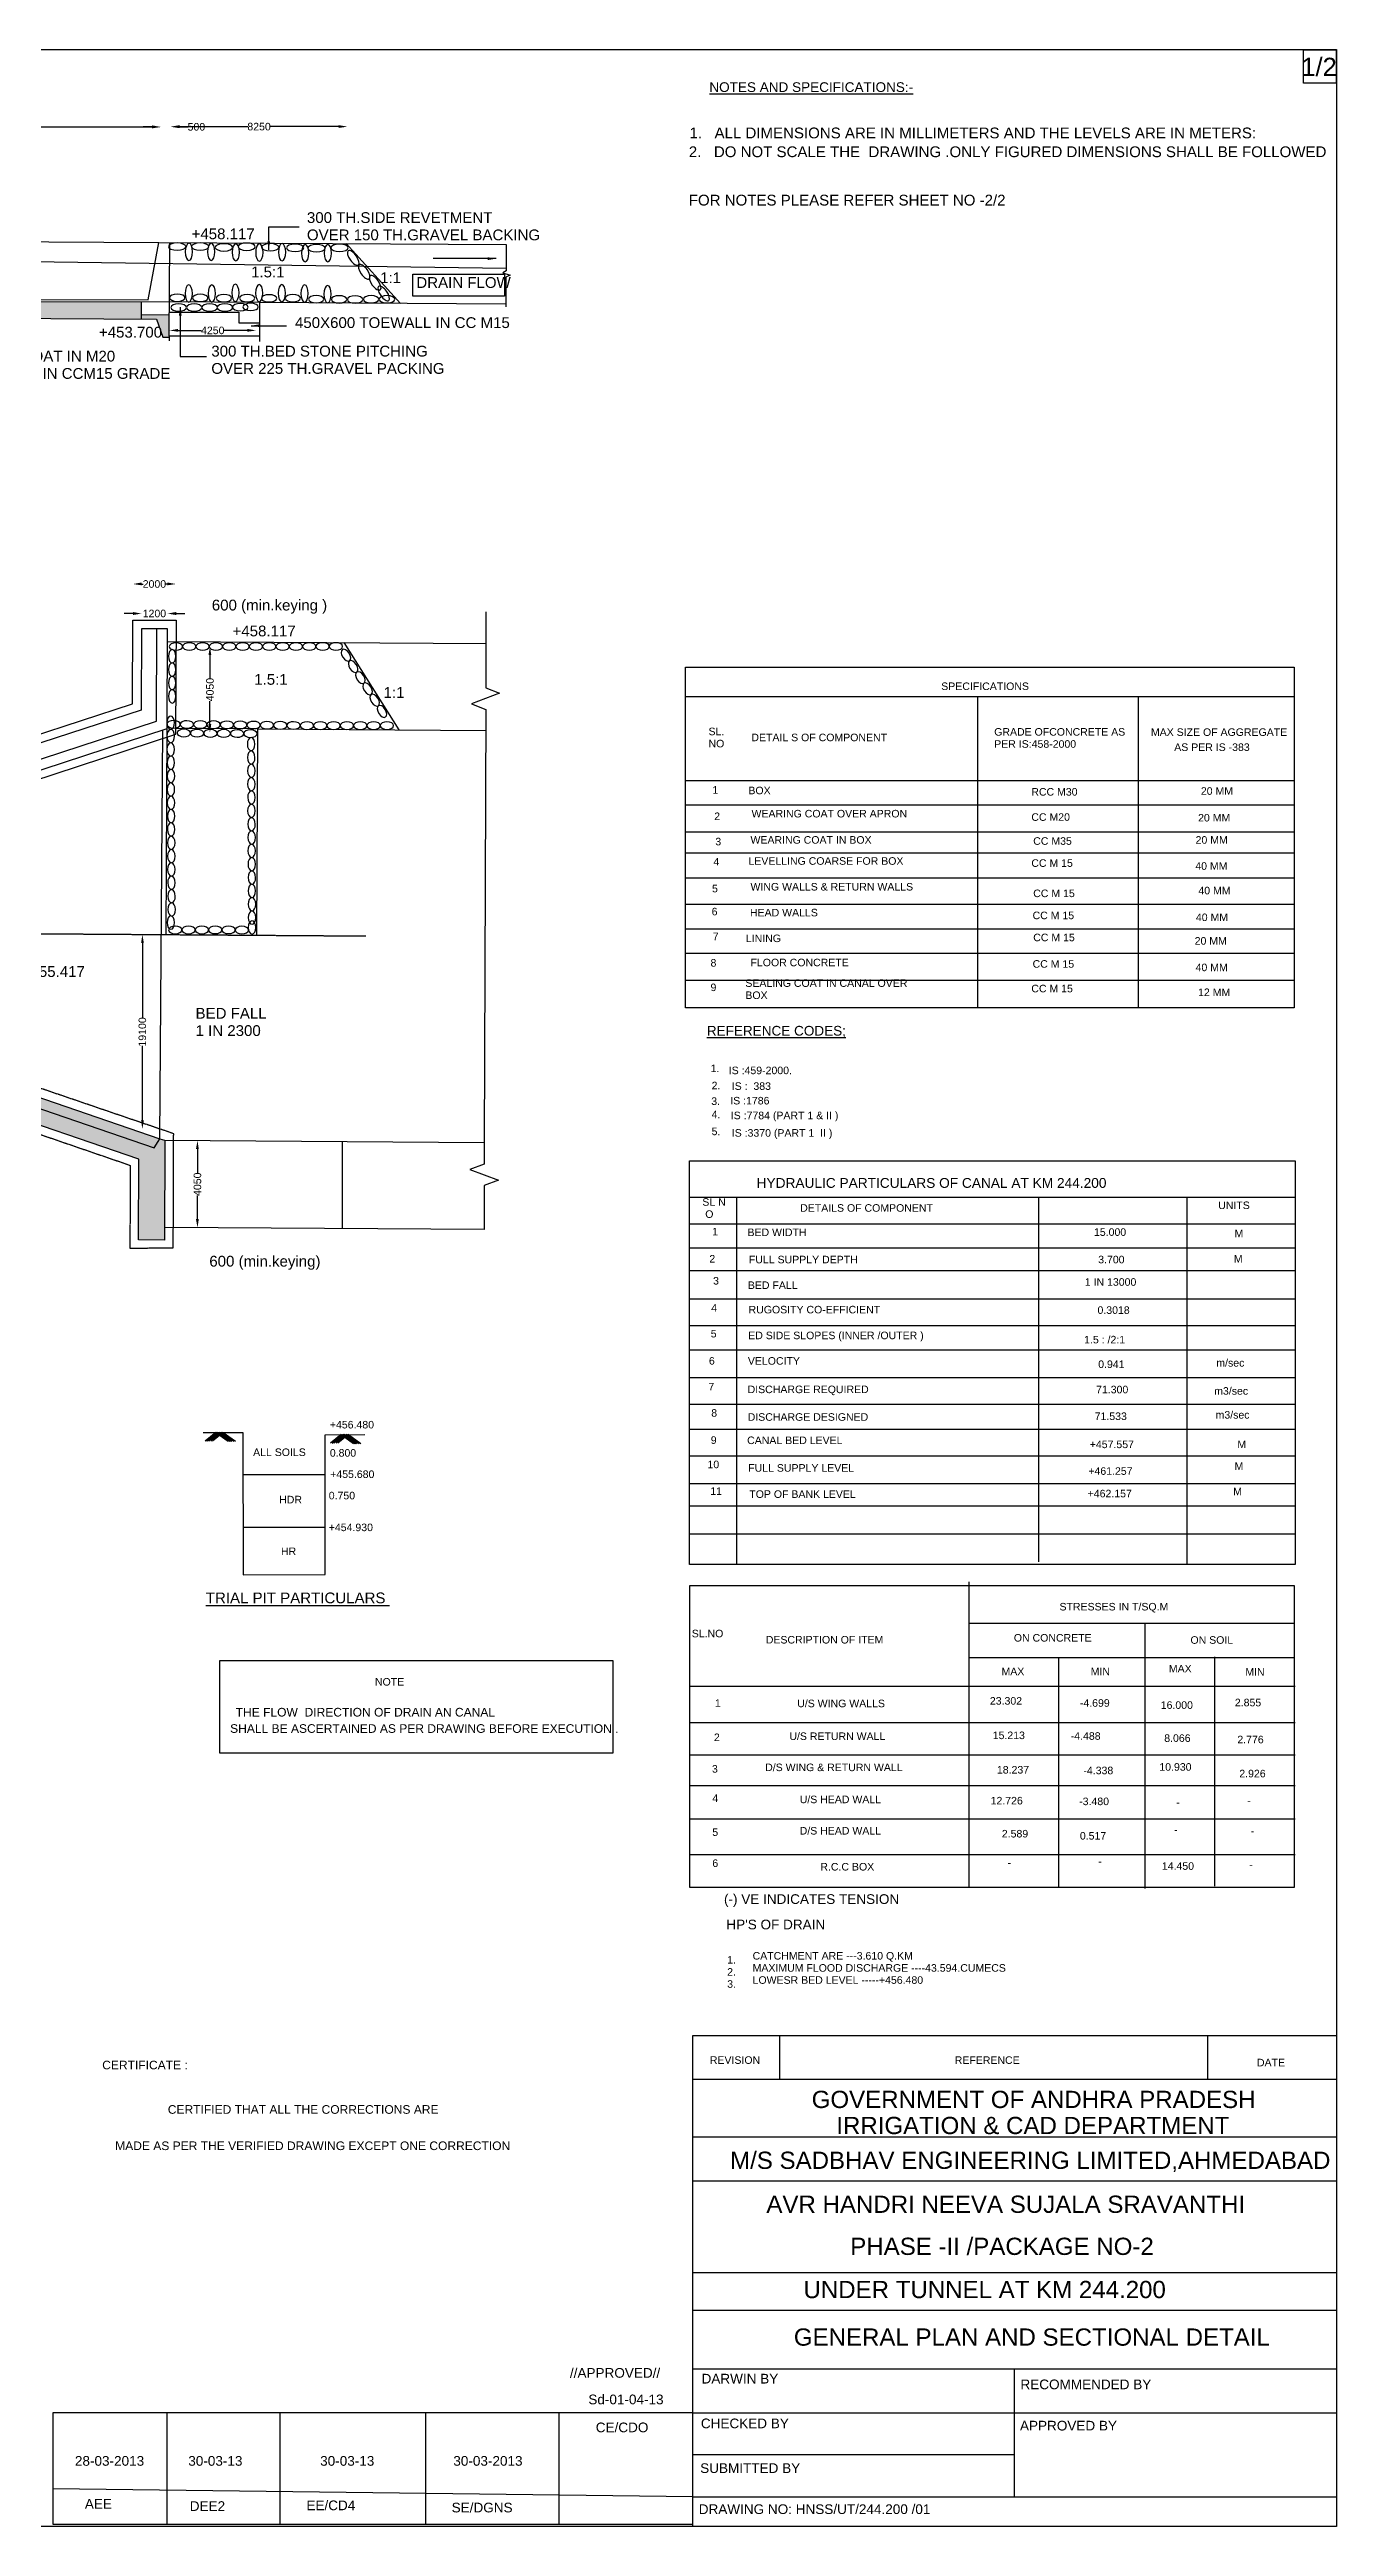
# Model space of a CAD drawing. Header units: millimetres. Extents: x 5124 to 5406002, y 2311 to 17238519.
# Drawn here: x 5225459 to 5231435, y 17196028 to 17207525 of the extents above; entities that cross this region are included whole.
import ezdxf

# ---------------------------------------------------------------- set-up
doc = ezdxf.new("R2010")
doc.units = ezdxf.units.MM
doc.header["$MEASUREMENT"] = 0
doc.linetypes.add('ACAD_ISO02W100', pattern=[15, 12, -3])
for name, color, linetype in [('DIMENSION', 7, 'Continuous'), ('DRAWING', 50, 'Continuous'), ('TEXT', 7, 'Continuous')]:
    doc.layers.add(name, color=color, linetype=linetype)
doc.styles.get("Standard").update_dxf_attribs({"font": 'arial.ttf', "height": 35})
doc.dimstyles.get("Standard").update_dxf_attribs({"dimtxt": 50, "dimasz": 40, "dimexe": 0.18, "dimexo": 0.0625, "dimgap": 0.09, "dimtad": 0, "dimdec": 0, "dimzin": 0, "dimdsep": 46, "dimtxsty": 'Standard', "dimcen": 0.09, "dimse1": 1, "dimse2": 1, "dimadec": 0, "dimazin": 0, "dimtfac": 1, "dimtdec": 0, "dimtofl": 0, "dimtmove": 0, "dimatfit": 3, "dimfxl": 1, "dimtolj": 1, "dimtzin": 0, "dimarcsym": 0})
pattern_1 = [(50.02845, (5179145.186, 17109161.12), (86.78672, -7.54944), [9.07442, -99.81865]), (355.02845, (5179145.19, 17109161.12), (-16.833026, 91.00111), [7.25954, -79.85492]), (100.47985, (5179152.42, 17109160.49), (69.95376, 83.45162), [7.71207, -84.8328]), (46.21265, (5179145.17, 17109185.32), (129.13788, -19.96241), [13.61163, -149.72797]), (96.66405, (5179155.94, 17109183.65), (113.02846, 117.9169), [11.56811, -127.24918]), (351.21265, (5179145.17, 17109185.32), (113.02837, 117.91698), [10.8893, -119.78238]), (21.02845, (5179157.276, 17109179.274), (72.245335, -48.677924), [9.07442, -99.81865]), (326.02845, (5179157.28, 17109179.27), (29.39572, 87.75218), [7.25954, -79.85492]), (71.47985, (5179163.3, 17109175.22), (101.64108, 39.074175), [7.71207, -84.8328]), (37.528446, (5179145.186, 17109161.12), (1.451252, 40.278319), [0, -78.88698, 0, -81.064842, 0, -80.1574]), (7.528446, (5179145.186, 17109161.12), (31.805692, 47.736578), [0, -46.21906, 0, -77.072096, 0, -30.550556]), (327.528446, (5179118.205, 17109161.106), (64.589752, -2.696898), [0, -30.248076, 0, -94.373996, 0, -125.227033]), (317.528446, (5179106.105, 17109161.1), (70.555015, 12.146963), [0, -39.322498, 0, -62.674012, 0, -88.929342])]

# ---------------------------------------------------------------- blocks, each defined once
blk = doc.blocks.new('*D17')
at = {"layer": 'Defpoints', "color": 0, "transparency": 16777216}
for p in [(5224483, 17207166), (5225974, 17207166), (5225974, 17207165)]:
    blk.add_point(p, dxfattribs=at)
at = {"layer": 'DIMENSION', "color": 0, "lineweight": -2, "transparency": 16777216}
for p, q in [((5224523, 17207165), (5225155, 17207165)), ((5225934, 17207165), (5225302, 17207165))]:
    blk.add_line(p, q, dxfattribs=at)
at = {"layer": 'DIMENSION', "color": 0, "transparency": 16777216}
for points in [[(5224523, 17207172), (5224523, 17207159), (5224483, 17207165)], [(5225934, 17207172), (5225934, 17207159), (5225974, 17207165)]]:
    blk.add_solid(points, dxfattribs=at)
at = {"layer": 'DIMENSION', "color": 0, "transparency": 16777216, "insert": (5225228, 17207165), "char_height": 35, "attachment_point": 5}
blk.add_mtext('\\A1; 14800', dxfattribs=at)
blk = doc.blocks.new('*D18')
at = {"layer": 'Defpoints', "color": 0, "transparency": 16777216}
for p in [(5225974, 17207165), (5226023, 17207166), (5226023, 17207165)]:
    blk.add_point(p, dxfattribs=at)
at = {"layer": 'DIMENSION', "color": 0, "lineweight": -2, "transparency": 16777216}
for p, q in [((5225934, 17207166), (5225894, 17207166)), ((5226063, 17207166), (5226103, 17207166))]:
    blk.add_line(p, q, dxfattribs=at)
at = {"layer": 'DIMENSION', "color": 0, "transparency": 16777216}
for points in [[(5225934, 17207173), (5225934, 17207160), (5225974, 17207166)], [(5226063, 17207173), (5226063, 17207160), (5226023, 17207166)]]:
    blk.add_solid(points, dxfattribs=at)
at = {"layer": 'DIMENSION', "color": 0, "transparency": 16777216, "insert": (5226141, 17207166), "char_height": 35, "attachment_point": 5}
blk.add_mtext('\\A1;500', dxfattribs=at)
blk = doc.blocks.new('*D19')
at = {"layer": 'Defpoints', "color": 0, "transparency": 16777216}
for p in [(5226023, 17207165), (5226842, 17207167), (5226842, 17207165)]:
    blk.add_point(p, dxfattribs=at)
at = {"layer": 'DIMENSION', "color": 0, "lineweight": -2, "transparency": 16777216}
for p, q in [((5226063, 17207167), (5226380, 17207167)), ((5226802, 17207167), (5226485, 17207167))]:
    blk.add_line(p, q, dxfattribs=at)
at = {"layer": 'DIMENSION', "color": 0, "transparency": 16777216}
for points in [[(5226063, 17207174), (5226063, 17207161), (5226023, 17207167)], [(5226802, 17207174), (5226802, 17207161), (5226842, 17207167)]]:
    blk.add_solid(points, dxfattribs=at)
at = {"layer": 'DIMENSION', "color": 0, "transparency": 16777216, "insert": (5226432, 17207167), "char_height": 35, "attachment_point": 5}
blk.add_mtext('\\A1;8250', dxfattribs=at)
blk = doc.blocks.new('*D20')
at = {"layer": 'Defpoints', "color": 0, "transparency": 16777216}
for p in [(5226016, 17206294), (5226418, 17206294), (5226418, 17206221)]:
    blk.add_point(p, dxfattribs=at)
at = {"layer": 'DIMENSION', "color": 0, "lineweight": -2, "transparency": 16777216}
for p, q in [((5226056, 17206221), (5226164, 17206221)), ((5226378, 17206221), (5226270, 17206221))]:
    blk.add_line(p, q, dxfattribs=at)
at = {"layer": 'DIMENSION', "color": 0, "transparency": 16777216}
for points in [[(5226056, 17206228), (5226056, 17206215), (5226016, 17206221)], [(5226378, 17206228), (5226378, 17206215), (5226418, 17206221)]]:
    blk.add_solid(points, dxfattribs=at)
at = {"layer": 'DIMENSION', "color": 0, "transparency": 16777216, "insert": (5226217, 17206221), "char_height": 35, "attachment_point": 5}
blk.add_mtext('\\A1;4250', dxfattribs=at)
blk = doc.blocks.new('*D42')
at = {"layer": 'Defpoints', "color": 0, "transparency": 16777216}
for p in [(5225886, 17204836), (5226007, 17204907), (5226007, 17204836)]:
    blk.add_point(p, dxfattribs=at)
at = {"layer": 'DIMENSION', "color": 0, "lineweight": -2, "transparency": 16777216}
for p, q in [((5225846, 17204907), (5225806, 17204907)), ((5226047, 17204907), (5226087, 17204907))]:
    blk.add_line(p, q, dxfattribs=at)
at = {"layer": 'DIMENSION', "color": 0, "transparency": 16777216}
for points in [[(5225846, 17204914), (5225846, 17204900), (5225886, 17204907)], [(5226047, 17204914), (5226047, 17204900), (5226007, 17204907)]]:
    blk.add_solid(points, dxfattribs=at)
at = {"layer": 'DIMENSION', "color": 0, "transparency": 16777216, "insert": (5225946, 17204907), "char_height": 35, "attachment_point": 5}
blk.add_mtext('\\A1;1200', dxfattribs=at)
blk = doc.blocks.new('*D43')
at = {"layer": 'Defpoints', "color": 0, "transparency": 16777216}
for p in [(5226046, 17205044), (5225846, 17204877), (5226046, 17204876)]:
    blk.add_point(p, dxfattribs=at)
at = {"layer": 'DIMENSION', "color": 0, "lineweight": -2, "transparency": 16777216}
for p, q in [((5225886, 17205044), (5225894, 17205044)), ((5226006, 17205044), (5225999, 17205044))]:
    blk.add_line(p, q, dxfattribs=at)
at = {"layer": 'DIMENSION', "color": 0, "transparency": 16777216}
for points in [[(5225886, 17205051), (5225886, 17205038), (5225846, 17205044)], [(5226006, 17205051), (5226006, 17205038), (5226046, 17205044)]]:
    blk.add_solid(points, dxfattribs=at)
at = {"layer": 'DIMENSION', "color": 0, "transparency": 16777216, "insert": (5225946, 17205044), "char_height": 35, "attachment_point": 5}
blk.add_mtext('\\A1;2000', dxfattribs=at)
blk = doc.blocks.new('*D44')
at = {"layer": 'Defpoints', "color": 0, "transparency": 16777216}
for p in [(5226170, 17204754), (5226204, 17204754), (5226175, 17204354)]:
    blk.add_point(p, dxfattribs=at)
at = {"layer": 'DIMENSION', "color": 0, "lineweight": -2, "transparency": 16777216}
for p, q in [((5226204, 17204714), (5226204, 17204607)), ((5226204, 17204394), (5226204, 17204501))]:
    blk.add_line(p, q, dxfattribs=at)
at = {"layer": 'DIMENSION', "color": 0, "transparency": 16777216}
for points in [[(5226197, 17204714), (5226210, 17204714), (5226204, 17204754)], [(5226197, 17204394), (5226210, 17204394), (5226204, 17204354)]]:
    blk.add_solid(points, dxfattribs=at)
at = {"layer": 'DIMENSION', "color": 0, "transparency": 16777216, "insert": (5226204, 17204554), "char_height": 35, "attachment_point": 5, "rotation": 90}
blk.add_mtext('\\A1;4050', dxfattribs=at)
blk = doc.blocks.new('*D45')
at = {"layer": 'Defpoints', "color": 0, "transparency": 16777216}
for p in [(5226146, 17202461), (5226162, 17202461), (5226160, 17202056)]:
    blk.add_point(p, dxfattribs=at)
at = {"layer": 'DIMENSION', "color": 0, "lineweight": -2, "transparency": 16777216}
for p, q in [((5226146, 17202421), (5226146, 17202311)), ((5226146, 17202096), (5226146, 17202205))]:
    blk.add_line(p, q, dxfattribs=at)
at = {"layer": 'DIMENSION', "color": 0, "transparency": 16777216}
for points in [[(5226139, 17202421), (5226152, 17202421), (5226146, 17202461)], [(5226139, 17202096), (5226152, 17202096), (5226146, 17202056)]]:
    blk.add_solid(points, dxfattribs=at)
at = {"layer": 'DIMENSION', "color": 0, "transparency": 16777216, "insert": (5226146, 17202258), "char_height": 35, "attachment_point": 5, "rotation": 90}
blk.add_mtext('\\A1;4050', dxfattribs=at)
blk = doc.blocks.new('*D50')
at = {"layer": 'Defpoints', "color": 0, "transparency": 16777216}
for p in [(5225890, 17203417), (5225978, 17203417), (5225972, 17202514)]:
    blk.add_point(p, dxfattribs=at)
at = {"layer": 'DIMENSION', "color": 0, "lineweight": -2, "transparency": 16777216}
for p, q in [((5225890, 17203377), (5225890, 17203030)), ((5225890, 17202554), (5225890, 17202901))]:
    blk.add_line(p, q, dxfattribs=at)
at = {"layer": 'DIMENSION', "color": 0, "transparency": 16777216}
for points in [[(5225884, 17203377), (5225897, 17203377), (5225890, 17203417)], [(5225884, 17202554), (5225897, 17202554), (5225890, 17202514)]]:
    blk.add_solid(points, dxfattribs=at)
at = {"layer": 'DIMENSION', "color": 0, "transparency": 16777216, "insert": (5225890, 17202965), "char_height": 35, "attachment_point": 5, "rotation": 90}
blk.add_mtext('\\A1;19100', dxfattribs=at)

msp = doc.modelspace()

# ---------------------------------------------------------------- hatches: boundary and pattern name
at = {"layer": 'DRAWING'}
h = msp.add_hatch(dxfattribs=at)
h.set_pattern_fill('AR-CONC', color=0, scale=12.09923, angle=0.02845, style=0)
h.set_pattern_definition(pattern_1)
h.paths.add_polyline_path([(5225985.1, 17206190.5), (5226015.1, 17206190.5), (5226015.1, 17206194), (5226015.7, 17206294.1), (5225884.8, 17206294.9), (5225884.7, 17206273.5), (5225954.9, 17206273.1)])
h.paths.add_polyline_path([(5225885.2, 17206353.5), (5224483.8, 17206355.7), (5224483.8, 17206282.6), (5225884.7, 17206273.5)])
h.paths.add_polyline_path([(5217679.5, 17206366.5), (5217679.5, 17206295.6), (5218695.1, 17206296.1), (5218695, 17206323.1), (5224483.8, 17206324.4), (5224483.8, 17206355.7)])
h.paths.add_polyline_path([(5224483.8, 17206355.7), (5224483.8, 17206364.8), (5217938.5, 17206373.6), (5217775.1, 17206551.9), (5217679.4, 17206551.9), (5217679.5, 17206366.5)])
h = msp.add_hatch(dxfattribs=at)
h.set_pattern_fill('AR-CONC', color=0, scale=12.09923, angle=0.02845, style=0)
h.set_pattern_definition(pattern_1)
h.paths.add_polyline_path([(5218689.3, 17202817.3), (5218757.7, 17202817.3), (5218757.7, 17202936.7), (5218639.6, 17202936.7), (5217647.7, 17202440.6), (5217647.8, 17202111.4), (5217684, 17202111.4), (5217683.9, 17202318)])
h.paths.add_polyline_path([(5218639.6, 17202936.7), (5218626.1, 17202936.7), (5218626.2, 17202982.4), (5217599.1, 17202477.7), (5217599.3, 17202111.3), (5217647.8, 17202111.4), (5217647.7, 17202440.6)])
h.paths.add_polyline_path([(5218675.8, 17202952.7), (5218626.1, 17202952.7), (5218626.1, 17202936.7), (5218675.7, 17202936.7)])
h.paths.add_polyline_path([(5218675.9, 17202982.4), (5218626.2, 17202982.4), (5218626.1, 17202952.7), (5218675.8, 17202952.7)])
h.paths.add_polyline_path([(5218676.6, 17203179.8), (5218626.7, 17203179.8), (5218626.2, 17202982.4), (5218675.9, 17202982.4)])
h.paths.add_polyline_path([(5218676.8, 17203212.3), (5218626.7, 17203212.3), (5218626.7, 17203179.8), (5218676.6, 17203179.8)])
h.paths.add_polyline_path([(5218677.5, 17203412.7), (5218627.2, 17203412.7), (5218626.7, 17203212.3), (5218676.8, 17203212.3)])
h.paths.add_polyline_path([(5224468.8, 17203214.8), (5218676.8, 17203212.3), (5218676.6, 17203179.8), (5224468.6, 17203184.7)])
h.paths.add_polyline_path([(5224466.8, 17202985.7), (5218675.9, 17202982.4), (5218675.8, 17202952.7), (5224466.5, 17202955.5)])
h.paths.add_polyline_path([(5224467.2, 17202985.7), (5224466.8, 17202985.7), (5224466.5, 17202955.5), (5224466.4, 17202939.4), (5224451.2, 17202939.4), (5225944.2, 17202426.5), (5225971.8, 17202469.2)])
h.paths.add_polyline_path([(5224451.2, 17202939.4), (5224383.2, 17202939.3), (5224383.2, 17202869.2), (5224426, 17202869.2), (5225873, 17202374.3), (5225872.4, 17201999.7), (5225993, 17201998.5), (5225995.1, 17202461.7), (5225992.3, 17202461.8), (5225971.8, 17202469.2), (5225944.2, 17202426.5)])
h.paths.add_polyline_path([(5224466.5, 17202955.5), (5224414.4, 17202955.4), (5224414.3, 17202939.4), (5224466.4, 17202939.4)])
h.paths.add_polyline_path([(5224466.8, 17202985.7), (5224414.6, 17202985.7), (5224414.4, 17202955.4), (5224466.5, 17202955.5)], flags=17)

# ---------------------------------------------------------------- linework, layer by layer
at = {"layer": 'DIMENSION', "color": 0}
for points in [[(5215038.8, 17207524.9), (5231435.4, 17207524.9), (5231435.4, 17196027.7), (5215038.8, 17196027.7)], [(5227145.4, 17206482.7), (5227571.8, 17206482.7), (5227571.8, 17206379.8), (5227145.4, 17206379.8)]]:
    msp.add_lwpolyline(points, close=True, dxfattribs=at)
at = {"layer": 'DIMENSION'}
msp.add_lwpolyline([(5231281.6, 17207524), (5231434.5, 17207524), (5231434.5, 17207369.1), (5231281.6, 17207369.1)], close=True, dxfattribs=at)
at = {"layer": 'DIMENSION', "color": 0}
for points in [[(5230053.1, 17200504.5), (5230053.1, 17202198.6)], [(5230742.6, 17200493.5), (5230742.6, 17202198.6)], [(5226005.2, 17196038.9), (5226005.2, 17196555.1)], [(5226530.4, 17196038.9), (5226530.4, 17196555.1)], [(5227206.5, 17196038.9), (5227206.5, 17196555.1)], [(5227826, 17196038.9), (5227826, 17196555.1)]]:
    msp.add_lwpolyline(points, dxfattribs=at)
at = {"layer": 'DRAWING', "color": 0}
for points in [[(5216312.6, 17206754.7), (5218750.1, 17206746.6), (5219340.7, 17207040), (5220245.9, 17207040.4), (5220933.5, 17206587), (5222432.4, 17206585.7), (5223119.9, 17207042.3), (5223622.2, 17207041.1), (5224430.4, 17206638.9), (5225966.6, 17206629.6), (5227579.9, 17206620.4), (5227580, 17206497.1), (5227563.8, 17206488.9), (5227598.1, 17206477.9), (5227578.2, 17206468.3), (5227578.2, 17206330.2)], [(5217679.4, 17206551.9), (5217775.1, 17206551.9), (5217938.5, 17206373.6), (5225917.7, 17206362.9), (5225966.6, 17206629.6)], [(5224484, 17206638.6), (5224483.8, 17206282.6), (5225954.9, 17206273.1), (5225985.1, 17206190.5)], [(5226015.1, 17206194), (5226017.6, 17206629.3)], [(5227088.1, 17206346), (5226837, 17206624.6)], [(5224483.9, 17206554.1), (5227580, 17206510.5)], [(5217679.5, 17206366.5), (5226016, 17206353.2)], [(5225885.2, 17206353.5), (5225884.7, 17206273.5)], [(5227578.2, 17206342.9), (5226433.5, 17206350.3), (5226433.6, 17206194.2), (5226015.1, 17206194), (5226015.1, 17206172.8)], [(5226433.5, 17206350.3), (5226016, 17206353.2)], [(5225884.8, 17206294.9), (5226015.7, 17206294.1)], [(5226015.7, 17206306.2), (5226337.3, 17206306.4), (5226337.4, 17206256.5), (5226433.6, 17206256.5)], [(5225985.1, 17206190.5), (5226015.1, 17206190.5)], [(5226433.6, 17206194.2), (5226433.6, 17206169.9)], [(5224351.1, 17203918.5), (5224352, 17204025), (5224421.2, 17204024.4), (5225844.7, 17204487.8), (5225846.4, 17204876.7), (5226046.3, 17204876.8), (5226043.6, 17204345.6), (5224474.3, 17203830.6)], [(5224474.7, 17203871.8), (5226005.4, 17204373.8), (5226006.5, 17204835.5), (5225886.2, 17204835.8), (5225884.4, 17204459.1), (5224431.7, 17203986.1), (5224392, 17203986.1), (5224392, 17203918.5)], [(5224460.4, 17203918.5), (5225956.4, 17204408), (5225957.5, 17204835.6)], [(5227484.7, 17204914.8), (5227484.6, 17204562.7), (5227549, 17204537.8), (5227419.2, 17204487.2), (5227485.8, 17204461.6), (5227477.3, 17202451.7), (5227476.9, 17202350.9), (5227411.2, 17202326.2), (5227543.9, 17202277), (5227477.9, 17202252.1), (5227478, 17202048.6), (5225994.3, 17202056.5)], [(5226006.4, 17204777.8), (5227486.2, 17204767.4)], [(5227082.1, 17204366.5), (5226827.3, 17204772)], [(5226000.6, 17203416.8), (5226005.4, 17204373.8)], [(5226421.8, 17203413.9), (5226426, 17204371.4), (5226043.7, 17204373.4)], [(5226426, 17204371.4), (5227485.9, 17204363.6)], [(5224467.2, 17202985.7), (5225971.8, 17202469.2), (5225984.8, 17204367.1)], [(5225993, 17201998.5), (5225872.4, 17201999.7), (5225873, 17202374.3), (5224426, 17202869.2), (5224383.2, 17202869.2), (5224383.2, 17202939.3)], [(5224451.2, 17202939.4), (5225944.2, 17202426.5), (5225971.8, 17202469.2)], [(5225971.8, 17202469.2), (5225992.3, 17202461.8), (5227477.3, 17202451.7)], [(5225995.1, 17202461.7), (5225993, 17201998.5)], [(5226817.3, 17202456.2), (5226817.9, 17202052.1)], [(5226173.1, 17201106.2), (5226357.3, 17201106.2), (5226357.6, 17200445.7), (5226739.1, 17200445.9), (5226738.8, 17201095.5), (5226923.6, 17201095.6)], [(5226231.2, 17201106.2), (5226181.8, 17201066.1)], [(5226237.8, 17201105.5), (5226188.4, 17201065.5)], [(5226241.6, 17201106.2), (5226192.3, 17201066.1)], [(5226247.9, 17201106.2), (5226198.5, 17201066.1)], [(5226257.3, 17201106.2), (5226208, 17201066.1)], [(5226265.2, 17201106.2), (5226215.9, 17201066.1)], [(5226231.2, 17201106.2), (5226288.5, 17201065.7)], [(5226236.8, 17201106.2), (5226294.1, 17201065.7)], [(5226241.6, 17201106.2), (5226298.9, 17201065.7)], [(5226247.9, 17201106.2), (5226305.2, 17201065.7)], [(5226257.3, 17201106.2), (5226314.6, 17201065.7)], [(5226265.2, 17201106.2), (5226322.5, 17201065.7)], [(5226813.6, 17201095.6), (5226764.2, 17201055.5)], [(5226820.1, 17201094.9), (5226770.8, 17201054.8)], [(5226824, 17201095.6), (5226774.6, 17201055.5)], [(5226830.2, 17201095.6), (5226780.9, 17201055.5)], [(5226839.7, 17201095.6), (5226790.3, 17201055.5)], [(5226847.6, 17201095.6), (5226798.2, 17201055.5)], [(5226813.6, 17201095.6), (5226870.9, 17201055.1)], [(5226819.2, 17201095.6), (5226876.5, 17201055.1)], [(5226824, 17201095.6), (5226881.3, 17201055.1)], [(5226830.2, 17201095.6), (5226887.5, 17201055.1)], [(5226839.7, 17201095.6), (5226897, 17201055.1)], [(5226847.6, 17201095.6), (5226904.9, 17201055.1)], [(5226357.4, 17200911.2), (5226738.9, 17200911.4)], [(5226357.5, 17200666), (5226739, 17200666.2)]]:
    msp.add_lwpolyline(points, dxfattribs=at)
at = {"layer": 'DRAWING', "color": 0, "linetype": 'ACAD_ISO02W100', "ltscale": 0.3}
for points in [[(5217604.5, 17203437.4), (5225081.1, 17203423.2), (5226928.5, 17203410.4)], [(5224343.5, 17202939.3), (5224343.1, 17202831), (5224421.3, 17202830.7), (5225833.3, 17202345.7), (5225832.3, 17201961.5), (5226033.5, 17201962.7), (5226035.4, 17202492.4), (5224467.1, 17203026.9)]]:
    msp.add_lwpolyline(points, dxfattribs=at)
at = {"layer": 'DRAWING', "color": 0, "extrusion": (0, 0, -1)}
for centre, major_axis, ratio in [((5226051.1, 17206610.1), (40.2, 0), 0.4212848), ((5226106.2, 17206585.7), (0, 40.2), 0.4212848), ((5226158.3, 17206610.1), (40.2, 0), 0.4212848), ((5226209.2, 17206586.1), (0, 40.2), 0.4212848), ((5226269, 17206606.7), (40.2, 0), 0.4212848), ((5226324.4, 17206583.6), (0, 40.2), 0.4212848), ((5226374.4, 17206609.8), (40.2, 0), 0.4212848), ((5226433.3, 17206583.3), (0, 40.2), 0.4212848), ((5226483.6, 17206607.2), (40.2, 0), 0.4212848), ((5226538.6, 17206584), (0, 40.2), 0.4212848), ((5226599.3, 17206604.5), (40.2, 0), 0.4212848), ((5226646.1, 17206579.4), (0, 40.2), 0.4212848), ((5226698.8, 17206603.1), (40.2, 0), 0.4212848), ((5226751.4, 17206580.1), (0, 40.2), 0.4212848), ((5226806, 17206604.6), (40.2, 0), 0.4212848), ((5226869.6, 17206557.5), (-23.4, 32.7), 0.4212848), ((5226920, 17206493.4), (-23.4, 32.7), 0.4212848), ((5226971.4, 17206441.5), (-23.4, 32.7), 0.4212848), ((5226052.2, 17206373), (35.8, 0), 0.4737474), ((5226058.5, 17206327.4), (35.8, 0), 0.4737474), ((5226105.4, 17206392.4), (0, 40.2), 0.4212848), ((5226130.4, 17206327.4), (35.8, 0), 0.4737474), ((5226159, 17206371.8), (35.8, 0), 0.4737474), ((5226202.4, 17206327.8), (35.8, 0), 0.4737474), ((5226212.8, 17206392.9), (0, 40.2), 0.4212848), ((5226268.9, 17206370.7), (35.8, 0), 0.4737474), ((5226273.4, 17206327.8), (35.8, 0), 0.4737474), ((5226321.9, 17206395.5), (0, 40.2), 0.4212848), ((5226345.1, 17206328.9), (35.8, 0), 0.4737474), ((5226376.6, 17206370.7), (35.8, 0), 0.4737474), ((5226392.6, 17206330.2), (35.8, 0), 0.4737474), ((5226432.8, 17206394.3), (0, 40.2), 0.4212848), ((5226478.5, 17206370.1), (35.8, 0), 0.4737474), ((5226537.6, 17206393.6), (0, 40.2), 0.4212848), ((5226589, 17206370.8), (35.8, 0), 0.4737474), ((5226643.6, 17206392.2), (0, 40.2), 0.4212848), ((5226697, 17206365.9), (35.8, 0), 0.4737474), ((5226750.3, 17206389.9), (0, 40.2), 0.4212848), ((5226803.5, 17206365.3), (35.8, 0), 0.4737474), ((5226877.7, 17206364.6), (35.8, 0), 0.4737474), ((5226952.2, 17206365.8), (35.8, 0), 0.4737474), ((5227010.6, 17206392.9), (-23.4, 32.7), 0.4212848), ((5227026.1, 17206365.5), (35.8, 0), 0.4737474), ((5226028.5, 17204708.5), (0, -31), 0.561853), ((5226045.9, 17204753.8), (-31, 0), 0.561853), ((5226107.9, 17204753.9), (-31, 0), 0.561853), ((5226169.8, 17204753.9), (-31, 0), 0.561853), ((5226231.7, 17204753.9), (-31, 0), 0.561853), ((5226293.7, 17204754), (-31, 0), 0.561853), ((5226355.6, 17204754), (-31, 0), 0.561853), ((5226417.5, 17204754), (-31, 0), 0.561853), ((5226479.4, 17204754.1), (-31, 0), 0.561853), ((5226541.4, 17204754.1), (-31, 0), 0.561853), ((5226603.3, 17204754.1), (-31, 0), 0.561853), ((5226665.2, 17204754.1), (-31, 0), 0.561853), ((5226727.2, 17204754.2), (-31, 0), 0.561853), ((5226789.1, 17204754.2), (-31, 0), 0.561853), ((5226835.5, 17204713.5), (-16.7, 26.1), 0.561853), ((5226028.6, 17204646.5), (0, -31), 0.561853), ((5226028.6, 17204584.6), (0, -31), 0.561853), ((5226868.9, 17204661.4), (-16.7, 26.1), 0.561853), ((5226902.4, 17204609.3), (-16.7, 26.1), 0.561853), ((5226028.6, 17204522.7), (0, -31), 0.561853), ((5226935.9, 17204557.2), (-16.7, 26.1), 0.561853), ((5226969.3, 17204505.1), (-16.7, 26.1), 0.561853), ((5226021.3, 17204400.3), (0.3, -31), 0.561853), ((5226035.1, 17204392.8), (-31, 0.3), 0.561853), ((5226097, 17204392.2), (-31, 0.3), 0.561853), ((5226158.9, 17204391.6), (-31, 0.3), 0.561853), ((5226220.9, 17204391), (-31, 0.3), 0.561853), ((5226282.8, 17204390.4), (-31, 0.3), 0.561853), ((5226344.7, 17204389.8), (-31, 0.3), 0.561853), ((5226406.6, 17204389.2), (-31, 0.3), 0.561853), ((5226468.6, 17204388.6), (-31, 0.3), 0.561853), ((5226530.5, 17204388), (-31, 0.3), 0.561853), ((5226592.4, 17204387.4), (-31, 0.3), 0.561853), ((5226654.4, 17204386.8), (-31, 0.3), 0.561853), ((5226716.3, 17204386.6), (-31, 0), 0.561853), ((5226778.2, 17204386.6), (-31, 0), 0.561853), ((5226840.1, 17204386.6), (-31, 0), 0.561853), ((5226902.1, 17204386.7), (-31, 0), 0.561853), ((5226964, 17204386.7), (-31, 0), 0.561853), ((5227002.8, 17204452.9), (-16.7, 26.1), 0.561853), ((5227025.9, 17204386.7), (-31, 0), 0.561853), ((5226021.7, 17204276.4), (0.3, -31), 0.561853), ((5226021.8, 17204338.3), (0.3, -31), 0.561853), ((5226082.2, 17204352.3), (-31, 0.3), 0.561853), ((5226144.1, 17204351.7), (-31, 0.3), 0.561853), ((5226206, 17204351.2), (-31, 0.3), 0.561853), ((5226268, 17204350.6), (-31, 0.3), 0.561853), ((5226329.9, 17204350), (-31, 0.3), 0.561853), ((5226391.8, 17204349.4), (-31, 0.3), 0.561853), ((5226394.9, 17204300.7), (0.3, -31), 0.561853), ((5226395.5, 17204238.8), (0.3, -31), 0.561853), ((5226022.2, 17204214.5), (0.3, -31), 0.561853), ((5226022.8, 17204152.6), (0.3, -31), 0.561853), ((5226396, 17204176.9), (0.3, -31), 0.561853), ((5226396.1, 17204114.9), (0.3, -31), 0.561853), ((5226022.6, 17204090.6), (0.3, -31), 0.561853), ((5226023.2, 17204028.7), (0.3, -31), 0.561853), ((5226396.6, 17204053), (0.3, -31), 0.561853), ((5226023.6, 17203904.9), (0.3, -31), 0.561853), ((5226023.7, 17203966.8), (0.3, -31), 0.561853), ((5226396.4, 17203991.1), (0.3, -31), 0.561853), ((5226397, 17203929.2), (0.3, -31), 0.561853), ((5226024.2, 17203842.9), (0.3, -31), 0.561853), ((5226024.7, 17203781), (0.3, -31), 0.561853), ((5226397.4, 17203805.3), (0.3, -31), 0.561853), ((5226397.5, 17203867.2), (0.3, -31), 0.561853), ((5226024.5, 17203719.1), (0.3, -31), 0.561853), ((5226025.1, 17203657.2), (0.3, -31), 0.561853), ((5226398, 17203743.4), (0.3, -31), 0.561853), ((5226398.5, 17203681.5), (0.3, -31), 0.561853), ((5226025.6, 17203595.2), (0.3, -31), 0.561853), ((5226398.4, 17203619.5), (0.3, -31), 0.561853), ((5226398.9, 17203557.6), (0.3, -31), 0.561853), ((5226022.2, 17203472.4), (0.3, -31), 0.561853), ((5226026.2, 17203533.3), (0.3, -31), 0.561853), ((5226042.6, 17203438.4), (-31, 0), 0.561853), ((5226104.5, 17203438.4), (-31, 0), 0.561853), ((5226166.4, 17203438.4), (-31, 0), 0.561853), ((5226228.4, 17203438.5), (-31, 0), 0.561853), ((5226290.3, 17203438.5), (-31, 0), 0.561853), ((5226352.2, 17203438), (-31, 0), 0.561853), ((5226399.2, 17203449.7), (0.3, -31), 0.561853), ((5226399.4, 17203495.7), (0.3, -31), 0.561853)]:
    msp.add_ellipse(centre, major_axis=major_axis, ratio=ratio, dxfattribs=at)
at = {"layer": 'TEXT', "color": 0}
for points in [[(5228411.7, 17204658.6), (5231238.2, 17204658.6), (5231238.2, 17203077.5), (5228411.7, 17203077.5)], [(5228430.1, 17202366), (5231243.1, 17202366), (5231243.1, 17200493.2), (5228430.1, 17200493.2)], [(5231239.3, 17198993.1), (5228432, 17198993.1), (5228432, 17200396.1), (5231239.3, 17200396.1)], [(5226249.1, 17200047.1), (5228075, 17200047.1), (5228075, 17199617.6), (5226249.1, 17199617.6)], [(5228445.8, 17198306.4), (5231435.4, 17198306.4), (5231435.4, 17196027.7), (5228445.8, 17196027.7)]]:
    msp.add_lwpolyline(points, close=True, dxfattribs=at)
for points in [[(5228411.7, 17204521.3), (5231238.2, 17204521.3)], [(5229768.5, 17204521.3), (5229768.5, 17203077.5)], [(5230515.2, 17204521.3), (5230515.2, 17203077.5)], [(5228411.7, 17204131.3), (5231238.2, 17204131.3)], [(5228411.7, 17204019.4), (5231238.2, 17204019.4)], [(5228411.7, 17203893.9), (5231238.2, 17203893.9)], [(5228411.7, 17203795.6), (5231238.2, 17203795.6)], [(5228411.7, 17203680.3), (5231238.2, 17203680.3)], [(5228411.7, 17203558.2), (5231238.2, 17203558.2)], [(5228411.7, 17203442.9), (5231238.2, 17203442.9)], [(5228411.7, 17203330.9), (5231238.2, 17203330.9)], [(5228411.7, 17203205.5), (5231238.2, 17203205.5)], [(5228430.1, 17202198.6), (5231243.1, 17202198.6)], [(5228650.7, 17200492.4), (5228650.7, 17202196.3)], [(5228430.1, 17202074.7), (5231243.1, 17202074.7)], [(5228430.1, 17201962.1), (5231243.1, 17201962.1)], [(5228430.1, 17201856.9), (5231243.1, 17201856.9)], [(5228430.1, 17201725.6), (5231243.1, 17201725.6)], [(5228430.1, 17201601.7), (5231243.1, 17201601.7)], [(5228430.1, 17201489.1), (5231243.1, 17201489.1)], [(5228430.1, 17201361.4), (5231243.1, 17201361.4)], [(5228430.1, 17201237.5), (5231243.1, 17201237.5)], [(5228430.1, 17201121.2), (5231243.1, 17201121.2)], [(5228430.1, 17200997.3), (5231243.1, 17200997.3)], [(5228430.1, 17200869.6), (5231243.1, 17200869.6)], [(5228430.1, 17200764.5), (5231243.1, 17200764.5)], [(5228430.1, 17200635.7), (5231243.1, 17200635.7)], [(5229727.3, 17200413), (5229727.3, 17198993.1)], [(5229730.5, 17200220), (5231242.4, 17200220)], [(5230544.8, 17200215.3), (5230544.8, 17198988.5)], [(5231239.3, 17200059.1), (5229728.2, 17200059.1)], [(5230145.9, 17198993.2), (5230145.9, 17200061.6)], [(5230869.2, 17200064), (5230869.2, 17199000.1)], [(5228430.1, 17199928.3), (5231243.1, 17199928.3)], [(5228430.1, 17199759.4), (5231243.1, 17199759.4)], [(5228430.1, 17199609.2), (5231243.1, 17199609.2)], [(5228430.1, 17199466.6), (5231243.1, 17199466.6)], [(5228430.1, 17199312.6), (5231243.1, 17199312.6)], [(5228430.1, 17199147.5), (5231243.1, 17199147.5)], [(5228850.4, 17198103.4), (5228850.4, 17198306.4)], [(5230836.4, 17198306.4), (5230836.4, 17198103.4)], [(5228445.8, 17198103.4), (5231435.4, 17198103.4)], [(5228445.8, 17197836.8), (5231435.4, 17197836.8)], [(5228445.8, 17197631.7), (5231435.4, 17197631.7)], [(5228445.8, 17197206.2), (5231435.4, 17197206.2)], [(5228445.8, 17197031.9), (5231435.4, 17197031.9)], [(5228445.8, 17196760.1), (5231435.4, 17196760.1)], [(5229940.6, 17196165.4), (5229940.6, 17196760.1)], [(5228445.8, 17196555.1), (5225474.3, 17196555.1), (5225474.3, 17196038.9), (5228445.8, 17196038.9)], [(5228445.8, 17196555.1), (5231435.4, 17196555.1)], [(5229940.6, 17196360.2), (5228445.8, 17196360.2)], [(5228445.8, 17196165.4), (5225474.3, 17196201.7)], [(5228445.8, 17196165.4), (5231435.4, 17196165.4)]]:
    msp.add_lwpolyline(points, dxfattribs=at)

# ---------------------------------------------------------------- texts
at = {"layer": 'DIMENSION', "color": 0}
msp.add_text('SPECIFICATIONS ', height=35, dxfattribs=at).set_placement((5229599.9, 17204551.9))
at = {"layer": 'TEXT', "color": 0}
for s, height, p in [('1/2', 85, (5231271.9, 17207401.8)), ('%%UNOTES AND SPECIFICATIONS:-', 45, (5228523, 17207328)), ('1.   ALL DIMENSIONS ARE IN MILLIMETERS AND THE LEVELS ARE IN METERS: ', 50, (5228430.7, 17207112.8)), ('2.   DO NOT SCALE THE  DRAWING .ONLY FIGURED DIMENSIONS SHALL BE FOLLOWED ', 50, (5228427.6, 17207025.4)), ('FOR NOTES PLEASE REFER SHEET NO -2/2 ', 50, (5228427.6, 17206800.9)), ('+458.117', 50, (5226118.7, 17206644.6)), ('300 TH.SIDE REVETMENT ', 50, (5226654.2, 17206719.9)), ('OVER 150 TH.GRAVEL BACKING', 50, (5226654.2, 17206639.6)), ('1.5:1', 50, (5226394.8, 17206467.2)), ('1:1', 50, (5226994.2, 17206440.6)), ('DRAIN FLOW', 50, (5227162.4, 17206418.4)), ('+453.700', 50, (5225688.3, 17206187.9)), ('450X600 TOEWALL IN CC M15 ', 50, (5226598.8, 17206232.3)), ('75 THICK WEARING COAT IN M20', 50, (5224646.1, 17206076.7)), ('300 TH.BED STONE PITCHING ', 50, (5226210.3, 17206099.9)), ('OVER 800 THK.APRON IN CCM15 GRADE ', 50, (5224646.1, 17205996.4)), ('OVER 225 TH.GRAVEL PACKING', 50, (5226210.3, 17206019.6)), ('600 (min.keying )', 50, (5226212.6, 17204921.3)), ('+458.117', 50, (5226308.8, 17204801)), ('1.5:1', 50, (5226409.6, 17204576.3)), ('1:1 ', 50, (5227009.9, 17204515.3)), ('SL.', 35, (5228519.2, 17204342.1)), ('GRADE OFCONCRETE AS ', 35, (5229845.9, 17204340.2)), ('MAX SIZE OF AGGREGATE ', 35, (5230573.7, 17204339)), ('NO ', 35, (5228519.2, 17204285.9)), ('DETAIL S OF COMPONENT ', 35, (5228718.2, 17204314.3)), ('PER IS:458-2000', 35, (5229845.9, 17204284)), ('AS PER IS -383', 35, (5230681.9, 17204269.2)), ('1', 35, (5228537.1, 17204070.8)), ('BOX', 35, (5228704.5, 17204068.1)), ('RCC M30', 35, (5230018.3, 17204061.9)), ('20 MM', 35, (5230805.6, 17204065.7)), ('2', 35, (5228545.7, 17203948.4)), ('WEARING COAT OVER APRON ', 35, (5228718.9, 17203960.6)), ('CC M20 ', 35, (5230018.3, 17203944.8)), ('20 MM', 35, (5230792.7, 17203941.7)), ('3', 35, (5228550.9, 17203831.1)), ('WEARING COAT IN BOX', 35, (5228714.1, 17203838.8)), ('CC M35', 35, (5230027.1, 17203833.6)), ('20 MM', 35, (5230781.1, 17203838.7)), ('4', 35, (5228542.3, 17203738)), ('LEVELLING COARSE FOR BOX ', 35, (5228704.5, 17203740.9)), ('CC M 15 ', 35, (5230018.3, 17203731.2)), ('40 MM', 35, (5230779.7, 17203717.5)), ('5', 35, (5228535.4, 17203613.1)), ('WING WALLS & RETURN WALLS ', 35, (5228714.1, 17203621.4)), ('CC M 15 ', 35, (5230027.1, 17203590.7)), ('40 MM ', 35, (5230794.1, 17203603.6)), ('6', 35, (5228533.7, 17203506.2)), ('HEAD WALLS ', 35, (5228711.7, 17203501.3)), ('CC M 15 ', 35, (5230024.2, 17203488.3)), ('40 MM ', 35, (5230782.5, 17203479.6)), ('7', 35, (5228538.9, 17203390.7)), ('LINING ', 35, (5228692.6, 17203381.9)), ('CC M 15 ', 35, (5230027.1, 17203385.9)), ('20 MM ', 35, (5230776.8, 17203370)), ('+455.417', 50, (5225329.8, 17203220.2)), ('8', 35, (5228528.5, 17203268.2)), ('FLOOR CONCRETE ', 35, (5228714.1, 17203269.7)), ('CC M 15 ', 35, (5230024.2, 17203263)), ('40 MM ', 35, (5230781.1, 17203246.9)), ('9', 35, (5228528.5, 17203154.4)), ('SEALING COAT IN CANAL OVER ', 35, (5228690.2, 17203174.1)), ('BOX ', 35, (5228690.2, 17203117.9)), ('CC M 15 ', 35, (5230018.3, 17203148.8)), ('12 MM ', 35, (5230792.6, 17203131.5)), ('1 IN 2300 ', 50, (5226137, 17202946.1)), ('BED FALL ', 50, (5226137, 17203026.4)), ('%%UREFERENCE CODES;', 45, (5228511.3, 17202947.9)), ('1.', 35, (5228528.8, 17202778.2)), ('IS :459-2000.', 35, (5228613.1, 17202768.8)), ('3.', 35, (5228531.8, 17202626.1)), ('2.', 35, (5228533.5, 17202698.6)), ('IS :1786', 35, (5228620.1, 17202628.4)), ('IS :  383', 35, (5228627.1, 17202696)), ('4.', 35, (5228533.5, 17202564.5)), ('IS :7784 (PART 1 & II )', 35, (5228622.5, 17202559.8)), ('5.', 35, (5228533.5, 17202485.7)), ('IS :3370 (PART 1  II )', 35, (5228627.1, 17202478.7)), ('SL N', 35, (5228490.4, 17202158.1)), ('HYDRAULIC PARTICULARS OF CANAL AT KM 244.200', 45.5, (5228742.5, 17202241.2)), (' O', 35, (5228490.4, 17202101.8)), ('DETAILS OF COMPONENT ', 35, (5228944.8, 17202130.3)), ('UNITS ', 35, (5230886, 17202142.7)), ('1', 35, (5228536.1, 17202020.6)), ('BED WIDTH ', 35, (5228700.1, 17202017.4)), ('15.000', 35, (5230309.2, 17202018.3)), ('M', 35, (5230962.1, 17202011.7)), ('600 (min.keying)', 50, (5226201, 17201875.8)), ('2', 35, (5228523, 17201894.6)), ('FULL SUPPLY DEPTH ', 35, (5228706.8, 17201890.9)), ('3.700', 35, (5230328.8, 17201891)), ('M', 35, (5230958.9, 17201894.3)), ('3', 35, (5228540.4, 17201792.4)), ('BED FALL ', 35, (5228701.9, 17201771.8)), ('1 IN 13000', 35, (5230266.7, 17201786.7)), ('4', 35, (5228531.7, 17201666.4)), ('RUGOSITY CO-EFFICIENT ', 35, (5228705.2, 17201658.5)), ('0.3018', 35, (5230325.5, 17201656.2)), ('5', 35, (5228529.6, 17201546.9)), ('ED SIDE SLOPES (INNER /OUTER )', 35, (5228703.5, 17201538.7)), ('1.5 : /2:1', 35, (5230263.5, 17201519.2)), ('6', 35, (5228520.9, 17201420.8)), ('VELOCITY ', 35, (5228701.9, 17201420.4)), ('0.941', 35, (5230328.8, 17201405)), ('m/sec', 35, (5230877.3, 17201411.5)), ('7', 35, (5228518.7, 17201300.6)), ('DISCHARGE REQUIRED ', 35, (5228700.7, 17201288.3)), ('71.300', 35, (5230319, 17201287.6)), ('m3/sec', 35, (5230867.5, 17201281)), ('+456.480', 35, (5226760.6, 17201124.4)), ('8', 35, (5228531.8, 17201178.9)), ('DISCHARGE DESIGNED ', 35, (5228701.2, 17201160.1)), ('71.533', 35, (5230312.4, 17201163.6)), ('m3/sec', 35, (5230874, 17201170.1)), ('9', 35, (5228529.6, 17201052.8)), ('CANAL BED LEVEL ', 35, (5228698.5, 17201051.9)), ('+457.557', 35, (5230289.6, 17201033.1)), ('M', 35, (5230975.2, 17201033.1)), ('ALL SOILS ', 35, (5226404.3, 17200996.5)), ('0.800', 35, (5226760.6, 17200993.5)), ('+455.680', 35, (5226762.3, 17200894.5)), ('10', 35, (5228514.4, 17200939.8)), ('FULL SUPPLY LEVEL ', 35, (5228703.6, 17200923.7)), ('+461.257', 35, (5230283, 17200909.2)), ('M', 35, (5230962.1, 17200932)), ('HDR ', 35, (5226525.3, 17200776.7)), ('0.750', 35, (5226755.6, 17200795.4)), ('11', 35, (5228527.4, 17200816)), ('TOP OF BANK LEVEL ', 35, (5228708.6, 17200802.1)), ('+462.157', 35, (5230279.8, 17200804.8)), ('M', 35, (5230955.6, 17200814.6)), ('+454.930', 35, (5226755.6, 17200647.7)), ('HR ', 35, (5226533.7, 17200536.7)), ('%%UTRIAL PIT PARTICULARS ', 50, (5226184.5, 17200312.9)), ('STRESSES IN T/SQ.M ', 35, (5230149.1, 17200279.6)), ('SL.NO ', 35, (5228441.3, 17200155)), ('DESCRIPTION OF ITEM ', 35, (5228785.2, 17200126.2)), ('ON CONCRETE ', 35, (5229937.1, 17200135.1)), ('ON SOIL ', 35, (5230757.3, 17200124.9)), ('MAX ', 35, (5229879.8, 17199978.8)), ('MIN ', 35, (5230293.9, 17199978.8)), ('MAX', 35, (5230657, 17199991.9)), ('MIN', 35, (5231012.1, 17199976.9)), ('NOTE ', 35, (5226970.2, 17199930.9)), ('THE FLOW  DIRECTION OF DRAIN AN CANAL ', 40, (5226323.4, 17199787.3)), ('1', 35, (5228548.9, 17199832.3)), ('U/S WING WALLS ', 35, (5228931.1, 17199830.4)), ('23.302', 35, (5229825.8, 17199842.4)), ('-4.699', 35, (5230243.7, 17199832.6)), ('16.000', 35, (5230619.2, 17199822.8)), ('2.855', 35, (5230963.5, 17199834.7)), ('SHALL BE ASCERTAINED AS PER DRAWING BEFORE EXECUTION .', 40, (5226297.5, 17199711.5)), ('2', 35, (5228544.4, 17199673.3)), ('U/S RETURN WALL ', 35, (5228894.7, 17199678.3)), ('15.213', 35, (5229838.9, 17199682.5)), ('-4.488', 35, (5230201.3, 17199679.3)), ('8.066', 35, (5230635.5, 17199669.5)), ('2.776', 35, (5230975, 17199663)), ('3', 35, (5228535.2, 17199526.9)), ('D/S WING & RETURN WALL ', 35, (5228782.2, 17199533.8)), ('18.237', 35, (5229858.5, 17199522.7)), ('-4.338', 35, (5230260.1, 17199519.4)), ('10.930', 35, (5230612.7, 17199535.8)), ('2.926', 35, (5230984.2, 17199505)), ('4', 35, (5228536.8, 17199390.6)), ('U/S HEAD WALL ', 35, (5228942.7, 17199385)), ('12.726', 35, (5229829.1, 17199379.2)), ('-3.480', 35, (5230240.5, 17199375.9)), ('-', 35, (5230691, 17199371.9)), ('-', 35, (5231020.8, 17199378.4)), ('5', 35, (5228536.8, 17199233)), ('D/S HEAD WALL ', 35, (5228942.7, 17199239.5)), ('2.589', 35, (5229881.3, 17199225.9)), ('0.517', 35, (5230243.7, 17199216.1)), ('-', 35, (5230681.2, 17199244.7)), ('-', 35, (5231037.1, 17199238.2)), ('6', 35, (5228536.8, 17199089.1)), ('R.C.C BOX', 35, (5229038.6, 17199072.5)), ('-', 35, (5229907.5, 17199091.4)), ('-', 35, (5230328.6, 17199097.9)), ('14.450', 35, (5230624.4, 17199075.7)), ('-', 35, (5231030.6, 17199081.6)), ('(-) VE INDICATES TENSION ', 45, (5228591, 17198917.3)), ("HP'S OF DRAIN  ", 45, (5228602.1, 17198799.3)), ('1.', 35, (5228605.8, 17198640.6)), ('CATCHMENT ARE ---3.610 Q.KM', 35, (5228723.9, 17198659.1)), ('MAXIMUM FLOOD DISCHARGE ----43.594.CUMECS ', 35, (5228723.9, 17198602.8)), ('3.', 35, (5228605.8, 17198528.2)), ('2.', 35, (5228605.8, 17198584.4)), ('LOWESR BED LEVEL -----+456.480 ', 35, (5228723.9, 17198546.6)), ('CERTIFICATE :', 40, (5225703.5, 17198149.5)), ('REVISION ', 35, (5228525.3, 17198175.1)), ('REFERENCE ', 35, (5229662.6, 17198174.8)), ('DATE ', 35, (5231066.1, 17198163.5)), ('GOVERNMENT OF ANDHRA PRADESH ', 80, (5228998.2, 17197970)), ('CERTIFIED THAT ALL THE CORRECTIONS ARE ', 40, (5226008.2, 17197943.3)), ('IRRIGATION & CAD DEPARTMENT ', 80, (5229112.5, 17197849)), ('MADE AS PER THE VERIFIED DRAWING EXCEPT ONE CORRECTION  ', 40, (5225763.7, 17197774.8)), ('M/S SADBHAV ENGINEERING LIMITED,AHMEDABAD ', 80, (5228619.3, 17197687.5)), ('AVR HANDRI NEEVA SUJALA SRAVANTHI ', 80, (5228787.9, 17197483.4)), ('PHASE -II /PACKAGE NO-2', 80, (5229177.4, 17197288.1)), ('UNDER TUNNEL AT KM 244.200', 80, (5228960.1, 17197087.6)), ('GENERAL PLAN AND SECTIONAL DETAIL ', 80, (5228915.3, 17196866.9)), ('//APPROVED//', 45, (5227875.7, 17196718.1)), ('DARWIN BY ', 45, (5228486.9, 17196691.2)), ('RECOMMENDED BY ', 45, (5229967.8, 17196664.7)), ('Sd-01-04-13', 45, (5227961, 17196594.9)), ('CE/CDO', 45, (5227995.6, 17196465)), ('CHECKED BY ', 45, (5228483.7, 17196483.6)), ('APPROVED BY ', 45, (5229965.5, 17196473.2)), ('28-03-2013', 45, (5225576.8, 17196309.6)), ('30-03-13', 45, (5226103.2, 17196309.6)), ('30-03-13', 45, (5226715.7, 17196309.6)), ('30-03-2013', 45, (5227334, 17196309.6)), ('SUBMITTED BY ', 45, (5228480.5, 17196276)), ('AEE', 45, (5225622.9, 17196110)), ('DEE2', 45, (5226110.1, 17196099.8)), ('EE/CD4', 45, (5226651.8, 17196103.2)), ('SE/DGNS', 45, (5227326.4, 17196093)), ('DRAWING NO: HNSS/UT/244.200 /01', 45, (5228473.8, 17196085.5))]:
    msp.add_text(s, height=height, dxfattribs=at).set_placement(p)

# ---------------------------------------------------------------- dimensions: what is measured, and where the dimension line sits
at = {"layer": 'DIMENSION', "color": 0}
for base, p1, p2, text, picture, middle in [((5225973.5, 17207165.3), (5224483.2, 17207165.7), (5225973.5, 17207165.7), ' 14800', '*D17', (5225228.4, 17207165.3)), ((5226022.7, 17207166.5), (5225973.5, 17207165.3), (5226022.7, 17207165.3), '500', '*D18', (5226141.4, 17207166.5)), ((5226841.8, 17207167.3), (5226022.7, 17207165.3), (5226841.8, 17207165.3), '8250', '*D19', (5226432.3, 17207167.3)), ((5226418.2, 17206221.2), (5226015.7, 17206294.1), (5226418.2, 17206294.1), '4250', '*D20', (5226216.9, 17206221.2)), ((5226046.3, 17205044.3), (5225846.4, 17204876.7), (5226046.3, 17204875.7), '2000', '*D43', (5225946.4, 17205044.3)), ((5226006.5, 17204906.8), (5225886.2, 17204835.8), (5226006.5, 17204835.5), '1200', '*D42', (5225946.4, 17204906.8))]:
    dim = msp.add_linear_dim(base=base, p1=p1, p2=p2, text=text, dimstyle='Standard', dxfattribs=at)
    dim.commit()
    dim.dimension.update_dxf_attribs({"geometry": picture, "text_midpoint": middle})
for base, p1, p2, text, picture, middle in [((5226203.8, 17204753.9), (5226174.8, 17204353.9), (5226169.8, 17204753.9), '4050', '*D44', (5226203.8, 17204553.9)), ((5225890.3, 17203417), (5225972.1, 17202513.9), (5225978.3, 17203417), '19100', '*D50', (5225890.3, 17202965.4)), ((5226145.6, 17202460.6), (5226159.6, 17202055.6), (5226162.4, 17202460.6), '4050', '*D45', (5226145.6, 17202258.1))]:
    dim = msp.add_linear_dim(base=base, p1=p1, p2=p2, angle=90, text=text, dimstyle='Standard', dxfattribs=at)
    dim.commit()
    dim.dimension.update_dxf_attribs({"geometry": picture, "text_midpoint": middle})

# ---------------------------------------------------------------- leaders
for points in [[(5226477, 17206594.8), (5226477, 17206701.7), (5226617.9, 17206701.7)], [(5227533.2, 17206554.4), (5227239.7, 17206554.4)], [(5226065.9, 17206329.1), (5226065.9, 17206100.7), (5226187.6, 17206100.7)], [(5226394.8, 17206243.1), (5226559, 17206243.1)]]:
    msp.add_leader(points, dimstyle='Standard', override={"dimgap": 0.09, "dimtad": 0}, dxfattribs=at)

doc.saveas('drawing.dxf')
